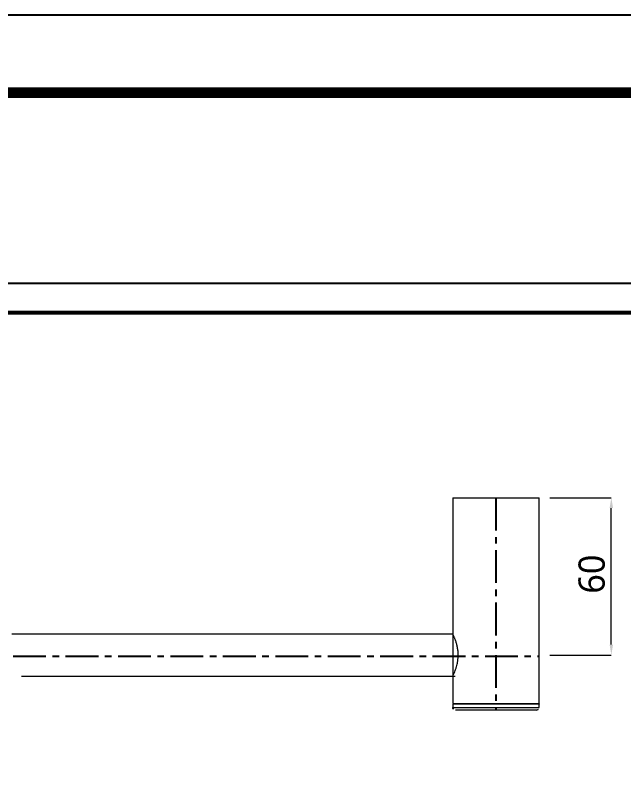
# Model space of a CAD drawing. Extents: x 16296675745 to 16296677481, y -37409619395 to -37409618123.
# Drawn here: x 16296676715.2 to 16296676947.3, y -37409618412.5 to -37409618123.2 of the extents above; entities that cross this region are included whole.
import ezdxf

# ---------------------------------------------------------------- set-up
doc = ezdxf.new("R2010")
doc.units = 0
doc.header["$LTSCALE"] = 10
doc.header["$MEASUREMENT"] = 0
doc.header["$PDMODE"] = 3
doc.header["$PDSIZE"] = -10
doc.linetypes.add('CENTER', pattern=[2, 1.25, -0.25, 0.25, -0.25])
doc.layers.get('0').update_dxf_attribs({"linetype": 'CONTINUOUS'})
doc.layers.get('DEFPOINTS').update_dxf_attribs({"linetype": 'CONTINUOUS'})
doc.styles.add('Daelim Dimension', font='')
doc.styles.get('Daelim Dimension').set_extended_font_data('NanumGothic')
doc.dimstyles.new('DEFAULT', dxfattribs={"dimscale": 2, "dimtxt": 2, "dimasz": 2, "dimexe": 0, "dimexo": 2, "dimgap": 1, "dimtad": 1, "dimdec": 1, "dimzin": 9, "dimdsep": 46, "dimtxsty": 'Daelim Dimension', "dimcen": 0.5, "dimclrd": 252, "dimclre": 252, "dimclrt": 3, "dimadec": 1, "dimazin": 0, "dimtfac": 1, "dimtdec": 1, "dimtix": 1, "dimtmove": 0, "dimatfit": 3, "dimfxl": 1, "dimtolj": 1, "dimtzin": 1, "dimlwd": 9, "dimlwe": 9, "dimarcsym": 0})

# ---------------------------------------------------------------- blocks, each defined once
blk = doc.blocks.new('*D20')
at = {"color": 5, "lineweight": 9, "transparency": 16777216}
for p, q in [((16296676919.04611, -37409618307.221603), (16296676942.55262, -37409618307.221603)), ((16296676942.55262, -37409618363.222054), (16296676942.55262, -37409618311.221603)), ((16296676919.04611, -37409618367.222054), (16296676942.55262, -37409618367.222054))]:
    blk.add_line(p, q, dxfattribs=at)
at = {"color": 5, "transparency": 16777216}
for points in [[(16296676941.88595, -37409618311.221603), (16296676943.21929, -37409618311.221603), (16296676942.55262, -37409618307.221603)], [(16296676941.88595, -37409618363.222054), (16296676943.21929, -37409618363.222054), (16296676942.55262, -37409618367.222054)]]:
    blk.add_solid(points, dxfattribs=at)
at = {"layer": 'DEFPOINTS', "color": 0, "transparency": 16777216}
for p in [(16296676915.04611, -37409618307.221603), (16296676942.55262, -37409618307.221603), (16296676915.04611, -37409618367.222054)]:
    blk.add_point(p, dxfattribs=at)
at = {"color": 7, "transparency": 16777216, "insert": (16296676935.109131, -37409618336.38353), "char_height": 10, "attachment_point": 5, "rotation": 90, "style": 'Daelim Dimension'}
blk.add_mtext('\\A1;60', dxfattribs=at)

msp = doc.modelspace()

# ---------------------------------------------------------------- linework, layer by layer
at = {"color": 7, "linetype": 'Continuous', "lineweight": 15}
for p, q in [((16296676882.04611, -37409618307.221603), (16296676882.04611, -37409618359.122414)), ((16296676882.04611, -37409618307.221603), (16296676915.04611, -37409618307.221603)), ((16296676915.04611, -37409618385.721603), (16296676915.04611, -37409618307.221603)), ((16296676882.143021, -37409618359.321602), (16296676713.86245, -37409618359.321602)), ((16296676717.536619, -37409618375.321693), (16296676882.98172, -37409618375.32164)), ((16296676882.04611, -37409618375.321609), (16296676882.04611, -37409618385.721603)), ((16296676882.04611, -37409618385.721603), (16296676915.04611, -37409618385.721603)), ((16296676882.047871, -37409618385.923347), (16296676882.05928, -37409618387.230331)), ((16296676915.04435, -37409618385.923347), (16296676882.047871, -37409618385.923347)), ((16296676882.05928, -37409618387.230331), (16296676893.35865, -37409618387.230331)), ((16296676893.35865, -37409618387.230331), (16296676915.032949, -37409618387.230331)), ((16296676915.032949, -37409618387.230331), (16296676915.04435, -37409618385.923347)), ((16296676914.03299, -37409618388.221603), (16296676883.05924, -37409618388.221603))]:
    msp.add_line(p, q, dxfattribs=at)
at = {"color": 1, "linetype": 'CENTER'}
for p, q in [((16296676898.54611, -37409618307.221603), (16296676898.54611, -37409618388.221603)), ((16296676714.41301, -37409618367.621323), (16296676915.09906, -37409618367.621323))]:
    msp.add_line(p, q, dxfattribs=at)
at = {"ltscale": 0.5}
for points in [[(16296675745.032089, -37409619395.241547), (16296677481.032089, -37409619395.241547), (16296677481.032089, -37409618123.241547), (16296675745.032089, -37409618123.241547)], [(16296676464.518641, -37409618702.581497), (16296677115.518641, -37409618702.581497), (16296677115.518641, -37409618225.581497), (16296676464.518641, -37409618225.581497)]]:
    msp.add_lwpolyline(points, close=True, dxfattribs=at)
at = {"color": 5, "linetype": 'ByBlock', "lineweight": 200}
for points, const_width in [([(16296675772.947269, -37409619340.775627), (16296677452.947269, -37409619340.775627), (16296677452.947269, -37409618152.775627), (16296675772.947269, -37409618152.775627)], 4), ([(16296676474.98683, -37409618682.156776), (16296677104.98683, -37409618682.156776), (16296677104.98683, -37409618236.656776), (16296676474.98683, -37409618236.656776)], 1.5)]:
    msp.add_lwpolyline(points, close=True, dxfattribs=dict(at, const_width=const_width))
at = {"color": 7, "linetype": 'Continuous', "lineweight": 15}
for centre, radius, start, end in [((16296676882.247869, -37409618385.921608), 0.2, 90, 180.50008551), ((16296676883.05924, -37409618387.221603), 1, 180.50008551, 270), ((16296676914.03299, -37409618387.221603), 1, 270, 359.49991449), ((16296676914.84436, -37409618385.921608), 0.2, 359.49991449, 90)]:
    msp.add_arc(centre, radius, start, end, dxfattribs=at)
msp.add_open_spline([(16296676882.046511, -37409618359.122414), (16296676882.046379, -37409618359.122147), (16296676882.03492, -37409618359.098518), (16296676882.069559, -37409618359.169701), (16296676882.12245, -37409618359.277786), (16296676882.23472, -37409618359.51342), (16296676882.370649, -37409618359.804703), (16296676882.5422, -37409618360.185097), (16296676882.73982, -37409618360.650551), (16296676882.95554, -37409618361.183159), (16296676883.186319, -37409618361.802856), (16296676883.41571, -37409618362.503059), (16296676883.584921, -37409618363.07708), (16296676883.744989, -37409618363.69767), (16296676883.88834, -37409618364.357536), (16296676884.00432, -37409618365.029427), (16296676884.11842, -37409618365.92466), (16296676884.172649, -37409618366.836418), (16296676884.16094, -37409618367.7248), (16296676884.11289, -37409618368.555901), (16296676884.018141, -37409618369.344643), (16296676883.88291, -37409618370.10537), (16296676883.72316, -37409618370.849663), (16296676883.53392, -37409618371.554863), (16296676883.324209, -37409618372.224922), (16296676883.096189, -37409618372.890846), (16296676882.860519, -37409618373.501534), (16296676882.6404, -37409618374.028954), (16296676882.48588, -37409618374.38282), (16296676882.34771, -37409618374.687752), (16296676882.2297, -37409618374.94059), (16296676882.13155, -37409618375.146202), (16296676882.060431, -37409618375.292442), (16296676882.050911, -37409618375.311836), (16296676882.04612, -37409618375.321602)], degree=3, knots=[0, 0, 0, 0, 0.0002799736, 0.024564333, 0.0740197734, 0.0992453339, 0.1235271192, 0.1728459189, 0.1979181399, 0.2236665305, 0.2759262863, 0.3024861177, 0.3300458713, 0.3578069833, 0.386239935, 0.4149256056, 0.4408102314, 0.4936774261, 0.5207630438, 0.5438305718, 0.5907340543, 0.6146077403, 0.6382820016, 0.6862892036, 0.7106511374, 0.737135119, 0.7909260039, 0.8182963969, 0.8457593911, 0.8736709525, 0.9018188376, 0.9304661638, 0.9649714211, 1, 1, 1, 1], dxfattribs=at)

# ---------------------------------------------------------------- dimensions: what is measured, and where the dimension line sits
dim = msp.add_linear_dim(base=(16296676942.55262, -37409618307.221603), p1=(16296676915.04611, -37409618367.222054), p2=(16296676915.04611, -37409618307.221603), angle=90, dimstyle='DEFAULT', override={"dimtxt": 5, "dimclrd": 5, "dimclre": 5, "dimclrt": 7})
dim.commit()
dim.dimension.update_dxf_attribs({"geometry": '*D20', "text_midpoint": (16296676942.552629, -37409618336.38353), "dimtype": 160})

doc.saveas('drawing.dxf')
